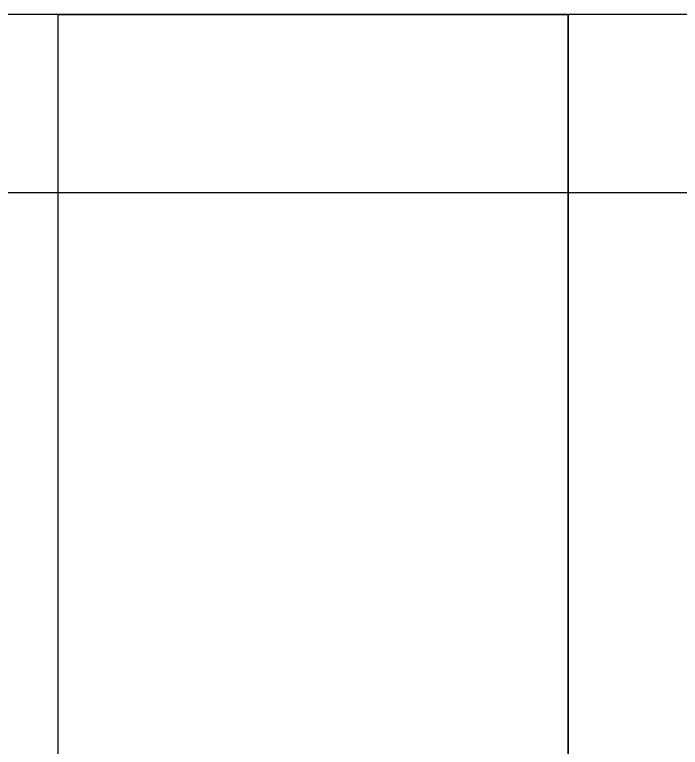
# Model space of a CAD drawing. Header units: millimetres. Extents: x 8.2 to 62.6, y 389.2 to 443.4.
# Drawn here: x 31.893 to 34.545, y 395.285 to 398.206 of the extents above; entities that cross this region are included whole.
import ezdxf

# ---------------------------------------------------------------- set-up
doc = ezdxf.new("R2010")
doc.units = ezdxf.units.MM
doc.layers.add('Feature', color=7, linetype='CONTINUOUS')

msp = doc.modelspace()

# ---------------------------------------------------------------- linework, layer by layer
at = {"layer": 'Feature'}
for p, q in [((37.9586, 398.206, -69.2319), (25.665, 398.206, -69.2319)), ((37.9586, 398.206, -69.2319), (25.665, 398.206, -69.2319)), ((32.0658, 398.206, -62.0183), (31.5578, 398.206, -62.0183)), ((32.0658, 398.206, -62.0183), (31.5578, 398.206, -62.0183)), ((32.0658, 398.206, -62.6533), (32.0658, 398.206, -62.0183)), ((32.0658, 398.206, -62.6533), (34.0978, 398.206, -62.6533)), ((32.0658, 395.173, -62.0183), (32.0658, 398.206, -62.0183)), ((32.0658, 395.173, -62.0183), (32.0658, 398.206, -62.6533)), ((32.0658, 398.206, -62.6533), (32.0658, 398.206, -62.0183)), ((32.0658, 395.173, -62.0183), (32.0658, 398.206, -62.0183)), ((32.0658, 395.173, -62.0183), (32.0658, 398.206, -62.6533)), ((32.0658, 398.206, -62.6533), (34.0978, 398.206, -62.6533)), ((34.0978, 398.206, -62.6533), (34.0978, 398.206, -62.0183)), ((34.6058, 398.206, -62.0183), (34.0978, 398.206, -62.0183)), ((34.0978, 395.173, -62.0183), (34.0978, 398.206, -62.6533)), ((34.0978, 398.206, -62.0183), (34.0978, 395.173, -62.0183)), ((34.0978, 398.206, -62.6533), (34.0978, 398.206, -62.0183)), ((34.6058, 398.206, -62.0183), (34.0978, 398.206, -62.0183)), ((34.0978, 398.206, -62.0183), (34.0978, 395.173, -62.0183)), ((34.0978, 395.173, -62.0183), (34.0978, 398.206, -62.6533)), ((37.2474, 397.495, -69.2319), (26.3762, 397.495, -69.2319)), ((37.2474, 397.495, -62.7295), (26.3762, 397.495, -62.7295)), ((37.2474, 397.495, -69.2319), (26.3762, 397.495, -69.2319)), ((37.2474, 397.495, -62.7295), (26.3762, 397.495, -62.7295))]:
    msp.add_line(p, q, dxfattribs=at)

doc.saveas('drawing.dxf')
